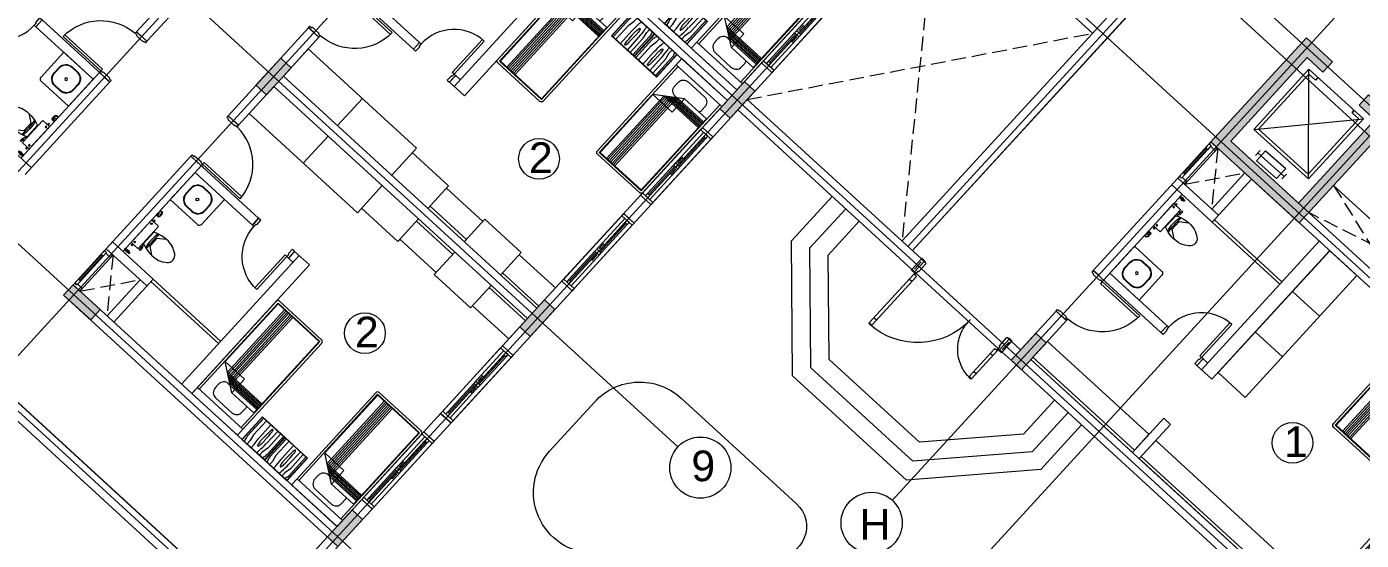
# Model space of a CAD drawing. Header units: metres. Extents: x 750 to 3116, y -341 to 1465.
# Drawn here: x 1586.25 to 1608.08, y 715.45 to 723.84 of the extents above; entities that cross this region are included whole.
import ezdxf
from ezdxf.enums import TextEntityAlignment as Align

# ---------------------------------------------------------------- set-up
doc = ezdxf.new("R2010")
doc.units = ezdxf.units.M
doc.linetypes.add('ACAD_ISO02W100', pattern=[15, 12, -3])
doc.linetypes.add('HIDDEN', pattern=[0.375, 0.25, -0.125])
for name, color, linetype, lineweight in [('A-Door', 254, 'Continuous', 5), ('Bathroom Door', 252, 'Continuous', 5), ('Bathroom fur', 252, 'Continuous', 5), ('Centre Line', 7, 'Continuous', 13), ('Column', 50, 'Continuous', 20), ('Cutout', 153, 'Continuous', 5), ('Door', 253, 'Continuous', 5), ('Furniture', 44, 'Continuous', 5), ('GUIDE LINE', 7, 'Continuous', 5), ('Hatch', 251, 'Continuous', 5), ('Hidden line', 251, 'Continuous', 5), ('Inverted beam', 252, 'Continuous', 5), ('Levels', 252, 'Continuous', 5), ('Railing', 190, 'Continuous', 5), ('Vehicular Road', 253, 'Continuous', 20), ('Wall ext', 20, 'Continuous', 18), ('WINDOW', 33, 'Continuous', 5)]:
    doc.layers.add(name, color=color, linetype=linetype, lineweight=lineweight)
doc.layers.add('Text', color=7, linetype='Continuous')
doc.styles.get("Standard").update_dxf_attribs({"font": 'arial.ttf'})
doc.styles.add('TEXT-DET', font='simplex.shx', dxfattribs={"width": 0.7})

# ---------------------------------------------------------------- blocks, each defined once
blk = doc.blocks.new('Water Closet')
at = {"layer": 'Bathroom fur', "linetype": 'Continuous', "lineweight": -3}
for p, q in [((1886.331, 447.871), (1886.35, 447.871)), ((1886.331, 447.851), (1886.35, 447.851)), ((1886.364, 447.861), (1886.346, 447.861)), ((1886.364, 447.861), (1886.349, 447.87)), ((1886.364, 447.861), (1886.349, 447.853)), ((1886.364, 447.861), (1886.355, 447.877)), ((1886.364, 447.861), (1886.355, 447.846)), ((1886.364, 447.861), (1886.364, 447.879)), ((1886.364, 447.861), (1886.364, 447.879)), ((1886.364, 447.861), (1886.364, 447.879)), ((1886.364, 447.861), (1886.364, 447.879)), ((1886.364, 447.861), (1886.364, 447.879)), ((1886.364, 447.861), (1886.364, 447.879)), ((1886.364, 447.861), (1886.364, 447.879)), ((1886.364, 447.861), (1886.364, 447.879)), ((1886.364, 447.861), (1886.364, 447.879)), ((1886.364, 447.861), (1886.364, 447.879)), ((1886.364, 447.861), (1886.364, 447.879)), ((1886.364, 447.861), (1886.364, 447.879)), ((1886.364, 447.861), (1886.373, 447.877)), ((1886.364, 447.861), (1886.379, 447.87)), ((1886.364, 447.861), (1886.381, 447.861)), ((1886.364, 447.861), (1886.379, 447.853)), ((1886.364, 447.861), (1886.373, 447.846)), ((1886.364, 447.861), (1886.364, 447.844)), ((1886.378, 447.871), (1886.416, 447.871)), ((1886.378, 447.851), (1886.416, 447.851)), ((1886.416, 447.851), (1886.416, 447.871))]:
    blk.add_line(p, q, dxfattribs=at)
at = {"layer": 'Bathroom fur', "linetype": 'ByBlock'}
for p, q in [((1886.152, 447.554), (1886.027, 447.644)), ((1886.217, 447.662), (1886.217, 447.713)), ((1886.239, 447.713), (1886.217, 447.713)), ((1886.217, 447.662), (1886.232, 447.625)), ((1886.232, 447.625), (1886.239, 447.625)), ((1886.239, 447.608), (1886.239, 447.713)), ((1886.239, 447.666), (1886.264, 447.666)), ((1886.239, 447.608), (1886.264, 447.608)), ((1886.256, 447.343), (1886.256, 447.59)), ((1886.264, 447.23), (1886.264, 447.703)), ((1886.407, 447.713), (1886.274, 447.713)), ((1886.39, 447.724), (1886.365, 447.724)), ((1886.365, 447.724), (1886.365, 447.715)), ((1886.39, 447.715), (1886.365, 447.715)), ((1886.387, 447.744), (1886.368, 447.744)), ((1886.368, 447.744), (1886.368, 447.724)), ((1886.387, 447.744), (1886.387, 447.724)), ((1886.39, 447.724), (1886.39, 447.715)), ((1886.416, 447.23), (1886.416, 447.703)), ((1886.152, 447.379), (1886.027, 447.288)), ((1886.152, 447.379), (1886.152, 447.554)), ((1886.407, 447.22), (1886.274, 447.22)), ((1886.365, 447.208), (1886.365, 447.218)), ((1886.39, 447.218), (1886.365, 447.218)), ((1886.39, 447.208), (1886.365, 447.208)), ((1886.368, 447.189), (1886.368, 447.208)), ((1886.387, 447.189), (1886.368, 447.189)), ((1886.387, 447.189), (1886.387, 447.208)), ((1886.39, 447.208), (1886.39, 447.218))]:
    blk.add_line(p, q, dxfattribs=at)
at = {"layer": 'Bathroom fur'}
for p, q in [((1886.356, 447.031), (1886.356, 447.081)), ((1886.366, 447.031), (1886.366, 447.081)), ((1886.416, 447.106), (1886.381, 447.106)), ((1886.416, 447.096), (1886.381, 447.096)), ((1886.416, 447.016), (1886.381, 447.016)), ((1886.416, 447.006), (1886.381, 447.006))]:
    blk.add_line(p, q, dxfattribs=at)
at = {"layer": 'Bathroom fur', "linetype": 'Continuous', "lineweight": -3}
blk.add_circle((1886.364, 447.861), 0.0175, dxfattribs=at)
at = {"layer": 'Bathroom fur', "linetype": 'ByBlock'}
for centre in [(1886.378, 447.669), (1886.378, 447.264)]:
    blk.add_circle(centre, 0.0123, dxfattribs=at)
at = {"layer": 'Bathroom fur', "linetype": 'Continuous', "lineweight": -3}
blk.add_arc((1886.331, 447.861), 0.01, 90.002, 270, dxfattribs=at)
at = {"layer": 'Bathroom fur', "linetype": 'ByBlock'}
for centre, radius, start, end in [((1886.035, 447.208), 0.446, 109.2942, 127.2549), ((1886.017, 447.095), 0.55, 64.2321, 103.6755), ((1884.672, 447.479), 1.501, 353.4552, 5.5271), ((1885.552, 447.472), 0.65, 345.9276, 13.0204), ((1886.274, 447.703), 0.00987, 90, 180), ((1886.407, 447.703), 0.00987, 0, 90), ((1885.835, 447.467), 0.119, 126.3794, 233.6206), ((1886.041, 447.728), 0.451, 232.2382, 250.1051), ((1886.017, 447.838), 0.55, 256.3245, 295.7679), ((1886.274, 447.23), 0.00987, 180, 270), ((1886.407, 447.23), 0.00987, 270, 0)]:
    blk.add_arc(centre, radius, start, end, dxfattribs=at)
at = {"layer": 'Bathroom fur'}
for centre, radius, start, end in [((1886.381, 447.081), 0.025, 90, 180), ((1886.381, 447.031), 0.025, 180, 270), ((1886.381, 447.081), 0.015, 90, 180), ((1886.381, 447.031), 0.015, 180, 270)]:
    blk.add_arc(centre, radius, start, end, dxfattribs=at)
at = {"layer": 'Bathroom fur', "style": 'TEXT-DET', "width": 0.6}
blk.add_text('1', height=0.06, dxfattribs=at).set_placement((1886.394, 447.07), align=Align.MIDDLE)
blk = doc.blocks.new('Bed')
at = {"layer": 'Furniture', "linetype": 'Continuous'}
for p, q in [((1878.327, 465.952), (1879.337, 465.952)), ((1878.327, 465.817), (1878.327, 465.952)), ((1879.337, 465.952), (1879.337, 465.817)), ((1879.337, 465.817), (1878.327, 465.817)), ((1878.327, 463.909), (1878.327, 465.817)), ((1878.367, 463.909), (1878.367, 465.817)), ((1878.642, 465.742), (1879.002, 465.742)), ((1879.297, 465.817), (1879.297, 463.909)), ((1879.337, 465.817), (1879.337, 463.909)), ((1878.377, 465.499), (1878.862, 465.499)), ((1878.377, 463.919), (1878.377, 465.499)), ((1878.525, 465.544), (1878.525, 465.624)), ((1878.862, 465.499), (1879.287, 465.199)), ((1878.862, 465.199), (1878.862, 465.499)), ((1879.12, 465.624), (1879.12, 465.544)), ((1878.962, 465.429), (1878.377, 465.429)), ((1878.992, 465.407), (1878.377, 465.407)), ((1879.022, 465.386), (1878.377, 465.386)), ((1879.052, 465.365), (1878.377, 465.365)), ((1879.082, 465.344), (1878.377, 465.344)), ((1879.112, 465.323), (1878.377, 465.323)), ((1879.142, 465.302), (1878.377, 465.302)), ((1878.962, 463.919), (1878.962, 465.429)), ((1879.002, 465.427), (1878.965, 465.427)), ((1878.992, 463.919), (1878.992, 465.407)), ((1879.022, 463.919), (1879.022, 465.386)), ((1879.052, 463.919), (1879.052, 465.365)), ((1879.082, 463.919), (1879.082, 465.344)), ((1879.112, 463.919), (1879.112, 465.323)), ((1879.142, 463.919), (1879.142, 465.302)), ((1879.287, 465.199), (1878.862, 465.199)), ((1879.287, 465.199), (1879.287, 463.919)), ((1879.297, 463.909), (1878.367, 463.909)), ((1879.297, 463.869), (1878.367, 463.869)), ((1879.287, 463.919), (1878.377, 463.919))]:
    blk.add_line(p, q, dxfattribs=at)
for centre, radius, start, end in [((1878.642, 465.624), 0.117, 90, 180), ((1879.002, 465.624), 0.117, 360, 90), ((1878.642, 465.544), 0.117, 180.0006, 202.5189), ((1879.002, 465.544), 0.117, 270, 0), ((1878.367, 463.909), 0.04, 180, 270), ((1879.297, 463.909), 0.04, 270, 0)]:
    blk.add_arc(centre, radius, start, end, dxfattribs=at)
blk = doc.blocks.new('Nightstand')
at = {"layer": 'Furniture'}
for p, q in [((1879.838, 464.54), (1879.838, 464.04)), ((1880.338, 464.54), (1879.838, 464.54)), ((1879.843, 464.535), (1879.843, 464.045)), ((1880.333, 464.535), (1879.843, 464.535)), ((1879.869, 464.442), (1879.871, 464.467)), ((1879.869, 464.045), (1879.869, 464.442)), ((1879.929, 464.358), (1879.951, 464.469)), ((1879.951, 464.469), (1879.951, 464.535)), ((1880.074, 464.444), (1880.068, 464.44)), ((1880.08, 464.44), (1880.074, 464.444)), ((1880.226, 464.469), (1880.226, 464.535)), ((1880.248, 464.358), (1880.226, 464.469)), ((1880.308, 464.442), (1880.305, 464.467)), ((1880.308, 464.045), (1880.308, 464.442)), ((1880.333, 464.045), (1880.333, 464.535)), ((1880.338, 464.04), (1880.338, 464.54)), ((1879.929, 464.045), (1879.929, 464.358)), ((1879.997, 464.32), (1879.991, 464.045)), ((1880.147, 464.32), (1880.147, 464.045)), ((1880.248, 464.045), (1880.248, 464.358)), ((1879.838, 464.04), (1880.338, 464.04)), ((1879.843, 464.045), (1880.333, 464.045)), ((1880.068, 464.081), (1880.074, 464.077)), ((1880.074, 464.077), (1880.08, 464.081))]:
    blk.add_line(p, q, dxfattribs=at)
for centre, radius, start, end in [((1880.021, 464.452), 0.15, 146.5657, 174.2856), ((1881.576, 464.32), 1.578, 174.0179, 180), ((1880.825, 464.399), 0.823, 170.5074, 174.0179), ((1880.395, 464.345), 0.343, 169.4757, 175.5997), ((1880.197, 464.382), 0.142, 155.8434, 169.4757), ((1879.951, 464.382), 0.142, 10.5243, 24.1566), ((1879.753, 464.345), 0.343, 4.4003, 10.5243), ((1879.315, 464.399), 0.828, 5.9821, 9.4446), ((1878.564, 464.32), 1.583, 0, 5.9821), ((1880.156, 464.452), 0.15, 5.7144, 33.4343), ((1880.715, 464.32), 0.664, 175.5997, 180), ((1880.715, 464.32), 0.664, 180, 184.4003), ((1886.298, 464.381), 6.246, 181.0259, 182.4606), ((1873.85, 464.381), 6.246, 357.5394, 358.9741), ((1879.433, 464.32), 0.664, 0, 4.4003), ((1879.433, 464.32), 0.664, 355.5997, 0), ((1880.197, 464.139), 0.142, 190.5243, 204.1566), ((1879.951, 464.139), 0.142, 335.8434, 349.4757)]:
    blk.add_arc(centre, radius, start, end, dxfattribs=at)
blk = doc.blocks.new('Door1')
at = {"layer": 'Bathroom Door'}
for p, q in [((1900.586, 444.886), (1899.856, 444.886)), ((1900.586, 444.846), (1899.857, 444.846))]:
    blk.add_line(p, q, dxfattribs=at)
for points in [[(1900.736, 444.921), (1900.586, 444.921), (1900.586, 444.886), (1900.636, 444.886), (1900.636, 444.871), (1900.736, 444.871), (1900.736, 444.921)], [(1900.586, 444.886), (1900.586, 444.846)], [(1900.736, 444.121), (1900.586, 444.121), (1900.586, 444.156), (1900.636, 444.156), (1900.636, 444.171), (1900.736, 444.171), (1900.736, 444.121)]]:
    blk.add_lwpolyline(points, dxfattribs=at)
blk.add_arc((1900.586, 444.886), 0.73, 180, 270, dxfattribs=at)
blk = doc.blocks.new('Wash bashin')
at = {"layer": 'Bathroom fur', "ltscale": 0.35}
for p, q in [((1884.067, 437.333), (1884.067, 437.883)), ((1884.117, 437.933), (1884.717, 437.933)), ((1884.717, 437.333), (1884.717, 437.933)), ((1884.067, 437.333), (1884.717, 437.333))]:
    blk.add_line(p, q, dxfattribs=at)
at = {"layer": 'Bathroom fur'}
for p, q in [((1884.327, 437.838), (1884.447, 437.838)), ((1884.327, 437.83), (1884.447, 437.83)), ((1884.177, 437.568), (1884.177, 437.688)), ((1884.185, 437.568), (1884.185, 437.688)), ((1884.589, 437.688), (1884.589, 437.568)), ((1884.597, 437.688), (1884.597, 437.568)), ((1884.447, 437.426), (1884.327, 437.426)), ((1884.447, 437.418), (1884.327, 437.418))]:
    blk.add_line(p, q, dxfattribs=at)
blk.add_circle((1884.392, 437.633), 0.0225, dxfattribs=at)
at = {"layer": 'Bathroom fur', "ltscale": 0.35}
blk.add_arc((1884.117, 437.883), 0.05, 90, 180, dxfattribs=at)
at = {"layer": 'Bathroom fur'}
for centre, radius, start, end in [((1884.327, 437.688), 0.15, 90, 180), ((1884.327, 437.688), 0.142, 90, 180), ((1884.447, 437.688), 0.15, 0, 90), ((1884.447, 437.688), 0.142, 0, 90), ((1884.327, 437.568), 0.15, 180, 270), ((1884.327, 437.568), 0.142, 180, 270), ((1884.447, 437.568), 0.15, 270, 0), ((1884.447, 437.568), 0.142, 270, 0)]:
    blk.add_arc(centre, radius, start, end, dxfattribs=at)
blk = doc.blocks.new('WINODO1')
at = {"layer": 'WINDOW', "linetype": 'Continuous'}
for p, q in [((2471212540, 936769700), (2471212491, 936769700)), ((2471212491, 936769700), (2471212491, 936769470)), ((2471212540, 936769700), (2471212540, 936769470)), ((2471213991, 936769700), (2471213943, 936769700)), ((2471213943, 936769700), (2471213943, 936769470)), ((2471213991, 936769700), (2471213991, 936769470)), ((2471212540, 936769470), (2471212491, 936769470)), ((2471213991, 936769470), (2471213943, 936769470))]:
    blk.add_line(p, q, dxfattribs=at)
at = {"layer": 'WINDOW'}
for p, q in [((2471212540, 936769700), (2471213943, 936769700)), ((2471212588, 936769633), (2471213217, 936769633)), ((2471213241, 936769633), (2471213943, 936769633)), ((2471213290, 936769609), (2471213394, 936769609)), ((2471213241, 936769537), (2471212540, 936769537)), ((2471212540, 936769470), (2471213943, 936769470)), ((2471212588, 936769585), (2471213217, 936769585)), ((2471213193, 936769561), (2471213089, 936769561)), ((2471213266, 936769585), (2471213895, 936769585)), ((2471213266, 936769537), (2471213895, 936769537))]:
    blk.add_line(p, q, dxfattribs=at)
at = {"layer": 'WINDOW', "color": 4}
blk.add_line((2471212588, 936769609), (2471213217, 936769609), dxfattribs=at)
at = {"layer": 'WINDOW', "color": 4, "true_color": 0x1fffff}
blk.add_line((2471213266, 936769561), (2471213895, 936769561), dxfattribs=at)
at = {"layer": 'WINDOW'}
for points in [[(2471212540, 936769585), (2471212588, 936769585), (2471212588, 936769633), (2471212540, 936769633)], [(2471213217, 936769585), (2471213266, 936769585), (2471213266, 936769633), (2471213217, 936769633)], [(2471213406, 936769609), (2471213394, 936769616), (2471213394, 936769602)], [(2471213076, 936769561), (2471213089, 936769568), (2471213089, 936769554)], [(2471213217, 936769537), (2471213266, 936769537), (2471213266, 936769585), (2471213217, 936769585)], [(2471213895, 936769537), (2471213943, 936769537), (2471213943, 936769585), (2471213895, 936769585)]]:
    blk.add_lwpolyline(points, close=True, dxfattribs=at)
blk = doc.blocks.new('Door 900')
at = {"layer": 'A-Door'}
for points in [[(29934124, 12198491), (29934164, 12198491), (29934164, 12198476), (29934239, 12198476), (29934314, 12198476), (29934314, 12198491), (29934354, 12198491), (29934354, 12198524), (29934239, 12198524), (29934124, 12198524)], [(29934164, 12197672), (29934314, 12197672), (29934314, 12197658), (29934354, 12197658), (29934354, 12197624), (29934239, 12197624), (29934124, 12197624), (29934124, 12197658), (29934164, 12197658)]]:
    blk.add_lwpolyline(points, close=True, dxfattribs=at)
blk.add_lwpolyline([(29935187, 12197658), (29934354, 12197658), (29934354, 12197698), (29935185, 12197698)], dxfattribs=at)
blk.add_arc((29934327, 12197631), 860, 1.7769, 88.2024, dxfattribs=at)
blk = doc.blocks.new('700mm Door')
at = {"layer": 'Door'}
for points in [[(11493508.327, 4446107.926), (11493508.287, 4446107.926), (11493508.287, 4446107.776), (11493508.344, 4446107.776), (11493508.344, 4446107.868), (11493508.344, 4446107.88), (11493508.327, 4446107.88)], [(11493508.327, 4446107.88), (11493508.413, 4446107.88), (11493508.413, 4446107.926), (11493508.327, 4446107.926)], [(11493508.413, 4446107.891), (11493508.961, 4446107.891), (11493508.961, 4446107.914), (11493508.413, 4446107.914)], [(11493509.047, 4446107.88), (11493508.961, 4446107.88), (11493508.961, 4446107.926), (11493509.047, 4446107.926)], [(11493509.047, 4446107.926), (11493509.047, 4446107.88), (11493509.03, 4446107.88), (11493509.03, 4446107.868), (11493509.03, 4446107.776), (11493509.087, 4446107.776), (11493509.087, 4446107.926)]]:
    blk.add_lwpolyline(points, close=True, dxfattribs=at)
at = {"layer": 'Door', "color": 1}
blk.add_lwpolyline([(11493508.413, 4446107.88), (11493508.961, 4446107.88), (11493508.961, 4446107.926), (11493508.413, 4446107.926)], close=True, dxfattribs=at)
blk = doc.blocks.new('main door 2000')
at = {"layer": 'Door'}
for p, q in [((11493530.698, 4446004.326), (11493530.694, 4446004.307)), ((11493530.694, 4446004.307), (11493530.707, 4446004.307)), ((11493531.337, 4446004.326), (11493530.698, 4446004.326)), ((11493530.707, 4446004.307), (11493530.707, 4446004.271)), ((11493530.707, 4446004.271), (11493531.328, 4446004.271)), ((11493530.818, 4446004.271), (11493530.818, 4446004.326)), ((11493531.218, 4446004.271), (11493531.218, 4446004.326)), ((11493531.328, 4446004.271), (11493531.328, 4446004.307)), ((11493531.328, 4446004.307), (11493531.341, 4446004.307)), ((11493531.341, 4446004.307), (11493531.337, 4446004.326)), ((11493531.363, 4446004.317), (11493531.342, 4446004.317)), ((11493531.352, 4446004.307), (11493531.352, 4446004.328)), ((11493531.593, 4446004.342), (11493531.363, 4446004.342)), ((11493531.363, 4446004.342), (11493531.363, 4446004.31)), ((11493531.408, 4446004.31), (11493531.363, 4446004.31)), ((11493531.395, 4446004.375), (11493531.56, 4446004.375)), ((11493531.408, 4446004.31), (11493531.408, 4446004.297)), ((11493531.408, 4446004.297), (11493531.593, 4446004.297)), ((11493531.593, 4446004.342), (11493531.593, 4446004.297)), ((11493530.239, 4446002.475), (11493530.236, 4446002.494)), ((11493530.236, 4446002.494), (11493530.249, 4446002.494)), ((11493531.337, 4446002.475), (11493530.239, 4446002.475)), ((11493530.249, 4446002.494), (11493530.249, 4446002.531)), ((11493530.249, 4446002.531), (11493531.328, 4446002.531)), ((11493530.359, 4446002.531), (11493530.359, 4446002.475)), ((11493531.218, 4446002.531), (11493531.218, 4446002.475)), ((11493531.328, 4446002.531), (11493531.328, 4446002.494)), ((11493531.328, 4446002.494), (11493531.341, 4446002.494)), ((11493531.341, 4446002.494), (11493531.337, 4446002.475)), ((11493531.363, 4446002.484), (11493531.342, 4446002.484)), ((11493531.352, 4446002.494), (11493531.352, 4446002.473)), ((11493531.408, 4446002.491), (11493531.363, 4446002.491)), ((11493531.363, 4446002.459), (11493531.363, 4446002.491)), ((11493531.408, 4446002.491), (11493531.408, 4446002.504)), ((11493531.408, 4446002.504), (11493531.593, 4446002.504)), ((11493531.593, 4446002.459), (11493531.593, 4446002.504)), ((11493531.593, 4446002.459), (11493531.363, 4446002.459)), ((11493531.395, 4446002.427), (11493531.56, 4446002.427))]:
    blk.add_line(p, q, dxfattribs=at)
for points in [[(11493531.356, 4446004.397), (11493531.363, 4446004.397), (11493531.363, 4446004.326), (11493531.356, 4446004.326, -0.414214), (11493531.35, 4446004.332), (11493531.35, 4446004.391, -0.414214)], [(11493531.599, 4446004.397), (11493531.593, 4446004.397), (11493531.593, 4446004.326), (11493531.599, 4446004.326, 0.414214), (11493531.606, 4446004.332), (11493531.606, 4446004.391, 0.414214)], [(11493531.356, 4446002.397), (11493531.363, 4446002.397), (11493531.363, 4446002.475), (11493531.356, 4446002.475, 0.414214), (11493531.35, 4446002.469), (11493531.35, 4446002.404, 0.414214)], [(11493531.599, 4446002.397), (11493531.593, 4446002.397), (11493531.593, 4446002.475), (11493531.599, 4446002.475, -0.414214), (11493531.606, 4446002.469), (11493531.606, 4446002.404, -0.414214)]]:
    blk.add_lwpolyline(points, format="xyb", close=True, dxfattribs=at)
for centre, radius in [((11493531.352, 4446004.317), 0.00779), ((11493531.352, 4446004.317), 0.00519), ((11493531.352, 4446002.484), 0.00779), ((11493531.352, 4446002.484), 0.00519)]:
    blk.add_circle(centre, radius, dxfattribs=at)
at = {"layer": 'Door', "linetype": 'HIDDEN', "ltscale": 10}
for centre, radius, start, end in [((11493531.352, 4446004.317), 0.658, 180.9048, 271.8297), ((11493531.411, 4446002.485), 1.175, 90.1312, 179.5493)]:
    blk.add_arc(centre, radius, start, end, dxfattribs=at)
blk = doc.blocks.new('lift1')
at = {"layer": 'Hatch', "transparency": 33554687}
h = blk.add_hatch(color=256, dxfattribs=at)
h.dxf.hatch_style = 1
h.paths.add_polyline_path([(29921053, 12204431), (29920354, 12203626), (29920180, 12203777), (29920729, 12204408), (29919333, 12205622), (29919104, 12205358), (29918930, 12205509), (29919310, 12205946)])
h.paths.add_polyline_path([(29920180, 12203777), (29920354, 12203626), (29919768, 12202951), (29918024, 12204467), (29918405, 12204905), (29918579, 12204754), (29918349, 12204489), (29919745, 12203276)])
for p, q in [((29919194, 12205280), (29919238, 12205241)), ((29918669, 12204676), (29918707, 12204643))]:
    blk.add_line(p, q)
at = {"lineweight": 5}
for p, q in [((29919536, 12203651), (29919330, 12205430)), ((29920333, 12204556), (29918533, 12204526)), ((29920311, 12204167), (29919926, 12203735)), ((29920353, 12204131), (29920272, 12204201)), ((29919968, 12203699), (29919886, 12203770))]:
    blk.add_line(p, q, dxfattribs=at)
for points in [[(29920333, 12204556), (29919330, 12205430), (29918533, 12204526), (29919536, 12203651)], [(29920182, 12204188), (29919887, 12203861), (29920056, 12203714), (29920350, 12204041)]]:
    blk.add_lwpolyline(points, close=True, dxfattribs=at)
blk.add_lwpolyline([(29918707, 12204643), (29918610, 12204531), (29919531, 12203728), (29920256, 12204550), (29919335, 12205353), (29919238, 12205241)], dxfattribs=at)
at = {"layer": 'Column'}
blk.add_lwpolyline([(29918930, 12205509), (29919310, 12205946), (29921053, 12204431), (29919768, 12202951), (29918024, 12204467), (29918405, 12204905), (29918579, 12204754), (29918349, 12204489), (29919745, 12203276), (29920729, 12204408), (29919333, 12205622), (29919104, 12205358), (29918930, 12205509)], dxfattribs=at)

msp = doc.modelspace()

# ---------------------------------------------------------------- hatches: boundary and pattern name
at = {"layer": 'Hatch', "transparency": 33554687}
h = msp.add_hatch(color=256, dxfattribs=at)
h.dxf.hatch_style = 1
h.paths.add_polyline_path([(1646.175, 711.875), (1646.005, 712.031), (1645.846, 711.857), (1645.755, 711.758), (1645.6, 711.588), (1645.769, 711.433)])
h.paths.add_polyline_path([(1649.318, 715.307), (1649.149, 715.463), (1648.743, 715.02), (1648.913, 714.865)])
h.paths.add_polyline_path([(1652.587, 718.876), (1652.417, 719.031), (1652.384, 718.994), (1652.292, 718.895), (1652.012, 718.589), (1652.182, 718.433)])
h.paths.add_polyline_path([(1655.856, 722.444), (1655.686, 722.6), (1655.281, 722.157), (1655.45, 722.002)])
h.paths.add_polyline_path([(1659.124, 726.013), (1658.955, 726.168), (1658.549, 725.726), (1658.719, 725.571)])
h.paths.add_polyline_path([(1661.826, 729.85), (1661.67, 729.681), (1662.113, 729.275), (1662.268, 729.445)])
h.paths.add_polyline_path([(1657.785, 733.552), (1657.629, 733.382), (1658.072, 732.977), (1658.227, 733.147)])
h.paths.add_polyline_path([(1654.516, 729.983), (1654.361, 729.814), (1654.471, 729.712), (1654.803, 729.408), (1654.958, 729.578)])
h.paths.add_polyline_path([(1652.746, 731.604), (1652.591, 731.435), (1653.033, 731.029), (1653.189, 731.199)])
h.paths.add_polyline_path([(1651.542, 726.396), (1651.372, 726.551), (1650.967, 726.109), (1651.137, 725.953)])
h.paths.add_polyline_path([(1650.045, 727.767), (1649.875, 727.922), (1649.47, 727.48), (1649.64, 727.325)])
h.paths.add_polyline_path([(1647.979, 722.846), (1647.823, 722.677), (1647.934, 722.575), (1648.266, 722.271), (1648.421, 722.441)])
h.paths.add_polyline_path([(1646.541, 724.163), (1646.209, 724.467), (1646.053, 724.298), (1646.496, 723.892), (1646.651, 724.062)])
h.paths.add_polyline_path([(1645.004, 719.259), (1644.835, 719.414), (1644.43, 718.972), (1644.599, 718.816)])
h.paths.add_polyline_path([(1643.632, 720.766), (1643.463, 720.922), (1643.058, 720.479), (1643.227, 720.324)])
h.paths.add_polyline_path([(1641.441, 715.709), (1641.286, 715.54), (1641.728, 715.134), (1641.884, 715.304)])
h.paths.add_polyline_path([(1640.114, 716.925), (1639.944, 717.08), (1639.539, 716.638), (1639.709, 716.482)])
h.paths.add_polyline_path([(1636.735, 713.458), (1636.403, 713.762), (1636.247, 713.592), (1636.69, 713.187), (1636.845, 713.356)])
h.paths.add_polyline_path([(1631.152, 719.073), (1630.982, 719.229), (1630.577, 718.786), (1630.746, 718.631)])
h.paths.add_polyline_path([(1634.17, 722.369), (1634.001, 722.524), (1633.595, 722.082), (1633.765, 721.927)])
h.paths.add_polyline_path([(1637.689, 726.21), (1637.519, 726.366), (1637.114, 725.923), (1637.284, 725.768)])
h.paths.add_polyline_path([(1640.833, 729.643), (1640.663, 729.798), (1640.258, 729.355), (1640.427, 729.2), (1640.461, 729.237), (1640.552, 729.337)])
h.paths.add_polyline_path([(1644.101, 733.211), (1643.932, 733.366), (1643.527, 732.924), (1643.696, 732.769)])
h.paths.add_polyline_path([(1646.999, 736.374), (1647.09, 736.474), (1647.245, 736.643), (1647.076, 736.799), (1646.67, 736.356), (1646.84, 736.201)])
h.paths.add_polyline_path([(1636.008, 733.811), (1635.839, 733.966), (1635.433, 733.524), (1635.603, 733.368)])
h.paths.add_polyline_path([(1631.525, 737.918), (1631.369, 737.748), (1631.48, 737.647), (1631.812, 737.343), (1631.967, 737.512)])
h.paths.add_polyline_path([(1628.676, 734.467), (1628.506, 734.622), (1628.101, 734.179), (1628.27, 734.024)])
h.paths.add_polyline_path([(1632.989, 730.515), (1632.82, 730.67), (1632.415, 730.228), (1632.584, 730.073)])
h.paths.add_polyline_path([(1629.471, 726.674), (1629.301, 726.829), (1628.896, 726.387), (1629.066, 726.231)])
h.paths.add_polyline_path([(1624.987, 730.78), (1624.832, 730.611), (1625.274, 730.206), (1625.43, 730.375)])
h.paths.add_polyline_path([(1626.327, 723.242), (1626.157, 723.397), (1626.124, 723.36), (1626.032, 723.261), (1625.752, 722.955), (1625.922, 722.799)])
h.paths.add_polyline_path([(1621.719, 727.212), (1621.563, 727.042), (1621.674, 726.941), (1622.006, 726.637), (1622.161, 726.807)])
h.paths.add_polyline_path([(1619.949, 728.833), (1619.794, 728.663), (1620.236, 728.258), (1620.391, 728.428), (1620.281, 728.529)])
h.paths.add_polyline_path([(1623.218, 732.402), (1623.062, 732.232), (1623.505, 731.827), (1623.66, 731.996)])
h.paths.add_polyline_path([(1626.486, 735.97), (1626.331, 735.8), (1626.773, 735.395), (1626.929, 735.565)])
h.paths.add_polyline_path([(1622.117, 739.972), (1621.962, 739.803), (1622.404, 739.397), (1622.56, 739.567)])
h.paths.add_polyline_path([(1619.143, 736.385), (1618.973, 736.54), (1618.568, 736.098), (1618.738, 735.942)])
h.paths.add_polyline_path([(1615.874, 732.816), (1615.705, 732.971), (1615.299, 732.529), (1615.469, 732.374)])
h.paths.add_polyline_path([(1612.731, 729.384), (1612.561, 729.539), (1612.156, 729.097), (1612.325, 728.942)])
h.paths.add_polyline_path([(1617.373, 725.132), (1617.203, 725.287), (1616.798, 724.845), (1616.967, 724.69)])
h.paths.add_polyline_path([(1618.745, 723.624), (1618.575, 723.78), (1618.17, 723.337), (1618.339, 723.182)])
h.paths.add_polyline_path([(1623.058, 719.673), (1622.889, 719.828), (1622.483, 719.386), (1622.653, 719.231)])
h.paths.add_polyline_path([(1619.915, 716.241), (1619.745, 716.396), (1619.34, 715.954), (1619.509, 715.799)])
h.paths.add_polyline_path([(1615.181, 720.075), (1615.026, 719.905), (1615.468, 719.5), (1615.624, 719.67)])
h.paths.add_polyline_path([(1613.411, 721.696), (1613.256, 721.526), (1613.699, 721.121), (1613.854, 721.291)])
h.paths.add_polyline_path([(1609.042, 725.698), (1608.887, 725.528), (1609.329, 725.123), (1609.485, 725.293)])
h.paths.add_polyline_path([(1610.143, 718.127), (1609.987, 717.958), (1610.43, 717.553), (1610.585, 717.722)])
h.paths.add_polyline_path([(1607.566, 714.426), (1607.397, 714.582), (1606.992, 714.139), (1607.161, 713.984)])
h.paths.add_polyline_path([(1602.924, 718.678), (1602.755, 718.834), (1602.35, 718.391), (1602.519, 718.236)])
h.paths.add_polyline_path([(1604.823, 730.065), (1604.653, 730.22), (1604.495, 730.047), (1604.403, 729.947), (1604.248, 729.778), (1604.418, 729.622)])
h.paths.add_polyline_path([(1607.842, 733.36), (1607.672, 733.516), (1607.267, 733.073), (1607.436, 732.918)])
h.paths.add_polyline_path([(1603.528, 737.312), (1603.358, 737.467), (1602.953, 737.025), (1603.123, 736.869)])
h.paths.add_polyline_path([(1600.09, 733.899), (1599.934, 733.729), (1600.377, 733.324), (1600.532, 733.493)])
h.paths.add_polyline_path([(1602.031, 738.683), (1601.861, 738.838), (1601.456, 738.396), (1601.626, 738.24)])
h.paths.add_polyline_path([(1596.087, 744.127), (1595.918, 744.282), (1595.513, 743.84), (1595.682, 743.685)])
h.paths.add_polyline_path([(1592.944, 740.695), (1592.774, 740.85), (1592.369, 740.408), (1592.538, 740.252)])
h.paths.add_polyline_path([(1598.32, 735.52), (1598.164, 735.35), (1598.607, 734.945), (1598.762, 735.114)])
h.paths.add_polyline_path([(1595.619, 731.682), (1595.449, 731.838), (1595.044, 731.395), (1595.213, 731.24)])
h.paths.add_polyline_path([(1589.675, 737.126), (1589.505, 737.282), (1589.1, 736.839), (1589.27, 736.684)])
h.paths.add_polyline_path([(1586.406, 733.558), (1586.237, 733.713), (1585.831, 733.271), (1586.001, 733.115)])
h.paths.add_polyline_path([(1592.225, 727.977), (1591.782, 728.383), (1591.627, 728.213), (1592.07, 727.808)])
h.paths.add_polyline_path([(1593.995, 726.356), (1593.552, 726.761), (1593.397, 726.592), (1593.839, 726.187)])
h.paths.add_polyline_path([(1596.821, 730.33), (1596.666, 730.16), (1597.108, 729.755), (1597.263, 729.925)])
h.paths.add_polyline_path([(1601.304, 726.223), (1601.135, 726.379), (1600.729, 725.936), (1600.899, 725.781)])
h.paths.add_polyline_path([(1598.161, 722.791), (1597.991, 722.947), (1597.586, 722.504), (1597.755, 722.349)])
h.paths.add_polyline_path([(1594.892, 719.223), (1594.722, 719.378), (1594.317, 718.936), (1594.487, 718.78)])
h.paths.add_polyline_path([(1590.578, 723.174), (1590.408, 723.329), (1590.003, 722.887), (1590.173, 722.732)])
h.paths.add_polyline_path([(1589.081, 724.545), (1588.912, 724.701), (1588.506, 724.258), (1588.676, 724.103)])
h.paths.add_polyline_path([(1583.138, 729.989), (1582.968, 730.145), (1582.563, 729.702), (1582.732, 729.547)])
h.paths.add_polyline_path([(1579.869, 726.421), (1579.699, 726.576), (1579.294, 726.134), (1579.464, 725.978)])
h.paths.add_polyline_path([(1585.245, 721.245), (1585.09, 721.076), (1585.532, 720.671), (1585.687, 720.84)])
h.paths.add_polyline_path([(1587.015, 719.624), (1586.859, 719.455), (1587.302, 719.05), (1587.457, 719.219)])
h.paths.add_polyline_path([(1582.669, 717.545), (1582.499, 717.7), (1582.094, 717.257), (1582.263, 717.102)])
h.paths.add_polyline_path([(1576.725, 722.989), (1576.556, 723.144), (1576.15, 722.702), (1576.32, 722.546)])
h.paths.add_polyline_path([(1591.748, 715.791), (1591.579, 715.946), (1591.42, 715.773), (1591.329, 715.673), (1591.173, 715.503), (1591.343, 715.348)])
h.paths.add_polyline_path([(1561.743, 717.756), (1561.574, 717.911), (1561.169, 717.468), (1561.339, 717.313)])
h.paths.add_polyline_path([(1566.286, 722.728), (1566.116, 722.883), (1565.712, 722.44), (1565.882, 722.285)])
h.paths.add_polyline_path([(1570.833, 727.704), (1570.663, 727.859), (1570.258, 727.416), (1570.428, 727.261)])
h.paths.add_polyline_path([(1575.254, 732.543), (1574.811, 732.948), (1574.656, 732.778), (1575.099, 732.373)])
h.paths.add_polyline_path([(1579.283, 737.842), (1579.128, 737.673), (1579.571, 737.268), (1579.726, 737.438)])
h.paths.add_polyline_path([(1568.934, 738.568), (1568.764, 738.723), (1568.36, 738.281), (1568.529, 738.125)])
h.paths.add_polyline_path([(1564.388, 733.593), (1564.218, 733.748), (1563.813, 733.305), (1563.983, 733.15)])
h.paths.add_polyline_path([(1559.841, 728.617), (1559.672, 728.772), (1559.267, 728.329), (1559.437, 728.174)])
h.paths.add_polyline_path([(1557.524, 726.081), (1557.211, 726.368), (1557.211, 726.368), (1557.196, 726.381), (1557.081, 726.486), (1556.926, 726.316), (1557.369, 725.911)])
h.paths.add_polyline_path([(1555.295, 723.641), (1555.125, 723.796), (1554.721, 723.353), (1554.89, 723.198)])
h.paths.add_polyline_path([(1552.096, 731.041), (1551.941, 730.871), (1551.941, 730.871), (1552.384, 730.466), (1552.539, 730.636)])
h.paths.add_polyline_path([(1554.583, 733.422), (1554.413, 733.577), (1554.008, 733.134), (1554.178, 732.979)])
h.paths.add_polyline_path([(1559.129, 738.397), (1558.959, 738.553), (1558.555, 738.11), (1558.724, 737.954)])
h.paths.add_polyline_path([(1563.675, 743.373), (1563.506, 743.528), (1563.101, 743.085), (1563.271, 742.93)])
h.paths.add_polyline_path([(1567.853, 748.286), (1567.698, 748.116), (1568.141, 747.712), (1568.296, 747.882)])

# ---------------------------------------------------------------- linework, layer by layer
at = {"layer": 'Bathroom fur'}
for p, q in [((1605.64, 720.651), (1606.746, 719.638)), ((1605.674, 720.688), (1606.78, 719.675)), ((1588.32, 719.717), (1589.426, 718.704)), ((1588.286, 719.68), (1589.392, 718.667))]:
    msp.add_line(p, q, dxfattribs=at)
at = {"layer": 'Centre Line', "color": 30, "true_color": 0xf26722}
for p, q in [((1627.497, 745.675), (1600.408, 716.101)), ((1628.773, 744.507), (1601.684, 714.933)), ((1603.973, 740.973), (1580.152, 714.968)), ((1619.935, 711.822), (1589.233, 739.945)), ((1605.469, 739.602), (1581.649, 713.596)), ((1618.531, 710.288), (1587.828, 738.411)), ((1609.783, 735.65), (1585.963, 709.645)), ((1615.262, 706.72), (1584.559, 734.843)), ((1596.901, 716.975), (1581.291, 731.274)), ((1593.633, 713.407), (1578.022, 727.706))]:
    msp.add_line(p, q, dxfattribs=at)
at = {"layer": 'Centre Line', "color": 3, "true_color": 0x1fff1f}
msp.add_lwpolyline([(1560.568, 753.337), (1582.572, 733.182), (1588.732, 739.906), (1612.323, 718.297), (1624.767, 731.883), (1647.479, 711.079)], dxfattribs=at)
at = {"layer": 'Centre Line', "color": 30, "true_color": 0xf26722}
for centre in [(1597.27, 716.637), (1600.07, 715.733)]:
    msp.add_circle(centre, 0.5, dxfattribs=at)
at = {"layer": 'Column'}
for points in [[(1590.003, 722.887), (1590.408, 723.329), (1590.578, 723.174), (1590.173, 722.732), (1590.003, 722.887)], [(1597.586, 722.504), (1597.991, 722.947), (1598.161, 722.791), (1597.755, 722.349), (1597.586, 722.504)], [(1587.015, 719.624), (1587.457, 719.219), (1587.302, 719.05), (1586.859, 719.455), (1587.015, 719.624)], [(1594.317, 718.936), (1594.722, 719.378), (1594.892, 719.223), (1594.487, 718.78), (1594.317, 718.936)], [(1602.35, 718.391), (1602.755, 718.834), (1602.924, 718.678), (1602.519, 718.236), (1602.35, 718.391)], [(1591.173, 715.503), (1591.579, 715.946), (1591.748, 715.791), (1591.343, 715.348), (1591.173, 715.503)]]:
    msp.add_lwpolyline(points, dxfattribs=at)
at = {"layer": 'Cutout', "linetype": 'ACAD_ISO02W100', "ltscale": 0.02}
for p, q in [((1601.149, 726.054), (1600.566, 720.337)), ((1598.036, 722.655), (1603.679, 723.736)), ((1605.729, 721.859), (1605.631, 720.863)), ((1605.189, 721.269), (1606.171, 721.453)), ((1607.624, 721.248), (1608.799, 719.358)), ((1609.204, 719.801), (1607.219, 720.806)), ((1587.666, 720.113), (1587.568, 719.118)), ((1587.125, 719.523), (1588.108, 719.708))]:
    msp.add_line(p, q, dxfattribs=at)
at = {"layer": 'Furniture'}
for p, q in [((1590.858, 723.48), (1592.628, 721.859)), ((1589.892, 722.426), (1591.662, 720.804)), ((1606.18, 717.784), (1608.004, 719.775))]:
    msp.add_line(p, q, dxfattribs=at)
for points in [[(1594.597, 719.242), (1590.453, 723.038), (1590.858, 723.48)], [(1594.442, 719.072), (1590.298, 722.868), (1589.892, 722.426)], [(1591.743, 722.669), (1591.338, 722.227)], [(1590.777, 721.615), (1591.183, 722.057)], [(1592.628, 721.859), (1592.223, 721.416)], [(1592.561, 721.785), (1593.154, 721.241), (1592.816, 720.873)], [(1591.662, 720.804), (1592.068, 721.247)], [(1593.12, 721.205), (1593.714, 720.661)], [(1591.73, 720.878), (1592.323, 720.334), (1592.661, 720.703)], [(1592.85, 720.91), (1593.444, 720.366), (1593.41, 720.329)], [(1592.627, 720.666), (1593.221, 720.123)], [(1593.41, 720.329), (1593.748, 720.698), (1594.341, 720.154), (1594.004, 719.785)], [(1592.357, 720.371), (1592.951, 719.828)], [(1593.255, 720.159), (1592.917, 719.791), (1593.511, 719.247), (1593.848, 719.616)], [(1607.561, 720.18), (1605.738, 718.189), (1606.18, 717.784)], [(1608.004, 719.775), (1607.561, 720.18)], [(1594.308, 720.117), (1594.901, 719.573), (1594.597, 719.242)], [(1594.037, 719.822), (1594.631, 719.278)], [(1593.848, 719.616), (1593.815, 719.579), (1594.408, 719.035)], [(1607.396, 719.111), (1606.953, 719.516)], [(1593.544, 719.284), (1594.138, 718.74), (1594.442, 719.072)], [(1606.788, 718.447), (1606.346, 718.853)], [(1602.675, 718.406), (1602.945, 718.701), (1604.604, 717.181), (1604.334, 716.886)], [(1604.334, 716.886), (1602.675, 718.406)], [(1602.708, 718.442), (1604.367, 716.923)], [(1604.445, 716.784), (1604.715, 717.079), (1606.68, 715.279)], [(1607.147, 714.309), (1604.445, 716.784), (1604.478, 716.821), (1606.443, 715.021)]]:
    msp.add_lwpolyline(points, dxfattribs=at)
at = {"layer": 'GUIDE LINE'}
for centre in [(1594.631, 721.684), (1591.785, 718.834), (1606.951, 717.042)]:
    msp.add_circle(centre, 0.333, dxfattribs=at)
at = {"layer": 'Hatch'}
for points in [[(1603.504, 717.334), (1602.838, 716.606), (1600.638, 716.433), (1598.779, 718.136), (1598.759, 720.343), (1599.425, 721.07)], [(1603.283, 717.536), (1602.697, 716.896), (1600.745, 716.742), (1599.078, 718.269), (1599.06, 720.227), (1599.646, 720.867)], [(1603.062, 717.739), (1602.555, 717.186), (1600.851, 717.052), (1599.376, 718.403), (1599.361, 720.112), (1599.868, 720.665)]]:
    msp.add_lwpolyline(points, dxfattribs=at)
at = {"layer": 'Hidden line'}
for p, q in [((1603.679, 723.736), (1601.149, 726.054)), ((1605.618, 721.96), (1605.078, 721.37)), ((1605.729, 721.859), (1605.189, 721.269)), ((1607.624, 721.248), (1609.204, 719.801)), ((1587.555, 720.214), (1587.015, 719.624)), ((1587.666, 720.113), (1587.125, 719.523))]:
    msp.add_line(p, q, dxfattribs=at)
at = {"layer": 'Inverted beam'}
for p, q in [((1598.036, 722.655), (1600.883, 720.047)), ((1597.88, 722.485), (1600.727, 719.877)), ((1600.727, 719.877), (1600.883, 720.047)), ((1602.202, 718.526), (1602.357, 718.696)), ((1602.357, 718.696), (1602.505, 718.561)), ((1602.202, 718.526), (1602.35, 718.391))]:
    msp.add_line(p, q, dxfattribs=at)
for points in [[(1600.735, 720.182), (1604.851, 724.676), (1602.152, 727.148)], [(1601.996, 726.979), (1604.526, 724.661), (1600.566, 720.337)], [(1582.419, 717.272), (1583.746, 716.056), (1585.644, 718.127), (1589.957, 714.176), (1591.173, 715.503), (1591.343, 715.348), (1589.972, 713.851), (1585.658, 717.803), (1583.76, 715.731), (1582.263, 717.102), (1582.419, 717.272)]]:
    msp.add_lwpolyline(points, dxfattribs=at)
at = {"layer": 'Levels'}
msp.add_line((1600.727, 719.877), (1602.202, 718.526), dxfattribs=at)
at = {"layer": 'Railing'}
for p, q in [((1600.661, 720.25), (1604.778, 724.743)), ((1600.735, 720.182), (1604.851, 724.676)), ((1585.644, 718.127), (1589.957, 714.176)), ((1585.65, 717.986), (1589.964, 714.035)), ((1591.173, 715.503), (1589.89, 714.102))]:
    msp.add_line(p, q, dxfattribs=at)
at = {"layer": 'Vehicular Road', "lineweight": 20}
msp.add_lwpolyline([(1598.496, 715.175), (1595.523, 715.232, -0.645628), (1594.805, 716.907), (1595.542, 717.711, -0.414214), (1596.954, 717.773), (1598.843, 716.043, -0.691209)], format="xyb", close=True, dxfattribs=at)
at = {"layer": 'Wall ext'}
for p, q in [((1593.507, 726.491), (1597.711, 722.64)), ((1593.663, 726.66), (1597.866, 722.81)), ((1591.343, 715.348), (1601.304, 726.223)), ((1597.866, 722.81), (1600.979, 726.209)), ((1588.221, 723.606), (1589.536, 725.042)), ((1595.167, 724.971), (1593.242, 722.869)), ((1595.336, 724.815), (1593.411, 722.714)), ((1588.051, 723.761), (1588.631, 724.394)), ((1592.578, 723.477), (1591.472, 724.49)), ((1592.679, 723.588), (1591.743, 724.446)), ((1586.506, 723.955), (1587.612, 722.942)), ((1586.405, 723.844), (1587.342, 722.987)), ((1588.051, 723.761), (1588.221, 723.606)), ((1589.548, 722.39), (1590.864, 723.826)), ((1591.033, 723.671), (1590.453, 723.038)), ((1591.033, 723.671), (1590.864, 723.826)), ((1592.679, 723.588), (1592.578, 723.477)), ((1598.271, 723.253), (1598.441, 723.097)), ((1586.16, 721.696), (1587.443, 723.097)), ((1590.453, 723.038), (1594.597, 719.242)), ((1593.269, 723.047), (1593.168, 722.937)), ((1593.343, 722.98), (1593.269, 723.047)), ((1587.612, 722.942), (1586.228, 721.43)), ((1589.718, 722.235), (1590.298, 722.868)), ((1594.442, 719.072), (1590.298, 722.868)), ((1593.411, 722.714), (1593.168, 722.937)), ((1597.711, 722.64), (1594.597, 719.242)), ((1589.718, 722.235), (1589.548, 722.39)), ((1585.665, 722.149), (1586.329, 721.541)), ((1597.305, 722.198), (1597.475, 722.043)), ((1588.94, 721.726), (1587.555, 720.214)), ((1590.046, 720.713), (1588.94, 721.726)), ((1606.216, 721.724), (1610.143, 718.127)), ((1587.826, 720.17), (1589.109, 721.571)), ((1589.945, 720.602), (1589.008, 721.46)), ((1605.631, 720.863), (1606.171, 721.453)), ((1606.061, 721.555), (1609.987, 717.958)), ((1603.693, 719.858), (1605.078, 721.37)), ((1605.64, 720.651), (1604.977, 721.259)), ((1605.742, 720.762), (1605.078, 721.37)), ((1605.64, 720.651), (1606.282, 721.352)), ((1596.292, 721.092), (1596.462, 720.937)), ((1605.146, 721.104), (1603.863, 719.703)), ((1589.945, 720.602), (1590.046, 720.713)), ((1596.016, 720.79), (1596.185, 720.635)), ((1588.219, 719.606), (1587.555, 720.214)), ((1588.32, 719.717), (1587.656, 720.325)), ((1590.535, 720.062), (1590.636, 720.172)), ((1590.879, 719.95), (1590.636, 720.172)), ((1607.388, 720.339), (1605.463, 718.237)), ((1607.558, 720.183), (1605.633, 718.082)), ((1588.785, 718.003), (1590.71, 720.105)), ((1588.954, 717.848), (1590.879, 719.95)), ((1590.608, 719.994), (1590.535, 720.062)), ((1587.568, 719.118), (1588.108, 719.708)), ((1587.678, 719.016), (1588.32, 719.717)), ((1604.799, 718.845), (1603.693, 719.858)), ((1604.901, 718.956), (1603.964, 719.814)), ((1587.015, 719.624), (1586.859, 719.455)), ((1587.015, 719.624), (1591.329, 715.673)), ((1595.003, 719.684), (1595.172, 719.529)), ((1586.859, 719.455), (1591.343, 715.348)), ((1591.329, 715.673), (1594.442, 719.072)), ((1603.085, 719.194), (1602.35, 718.391)), ((1603.255, 719.039), (1603.085, 719.194)), ((1603.255, 719.039), (1602.675, 718.406)), ((1604.901, 718.956), (1604.799, 718.845)), ((1594.037, 718.63), (1594.206, 718.474)), ((1602.35, 718.391), (1607.161, 713.984)), ((1607.147, 714.309), (1602.675, 718.406)), ((1605.491, 718.415), (1605.389, 718.305)), ((1605.564, 718.348), (1605.491, 718.415)), ((1605.633, 718.082), (1605.389, 718.305)), ((1593.024, 717.523), (1593.193, 717.368)), ((1604.847, 717.446), (1604.334, 716.886)), ((1604.957, 717.344), (1604.444, 716.785)), ((1604.957, 717.344), (1604.847, 717.446)), ((1592.747, 717.222), (1592.917, 717.066)), ((1591.734, 716.115), (1591.904, 715.96))]:
    msp.add_line(p, q, dxfattribs=at)

# ---------------------------------------------------------------- block references
at = {"rotation": 137.5109696397391}
for name, p in [('Bed', (3297.684, -202.308)), ('Nightstand', (3297.026, -203.62)), ('Bed', (3289.517, -207.953)), ('Bed', (3291.146, -209.445)), ('Nightstand', (3290.12, -210.42)), ('Nightstand', (3290.488, -210.758))]:
    msp.add_blockref(name, p, dxfattribs=at)
at = {"xscale": -1}
for name, p, rotation in [('Bed', (2666.445, -888.177), 317.5109696397391), ('Nightstand', (2668.956, -888.562), 317.5109696397391), ('Nightstand', (2669.325, -888.899), 317.5109696397391), ('Bed', (2668.075, -889.67), 317.5109696397391), ('Bed', (2680.109, -894.13), 317.5109696396338)]:
    msp.add_blockref(name, p, dxfattribs=dict(at, rotation=rotation))
at = {"xscale": -0.001, "yscale": 0.001, "zscale": 0.001, "rotation": 6.515594439841745}
msp.add_blockref('lift1', (32718.293, -8008.392), dxfattribs=at)
at = {"layer": 'A-Door', "yscale": 0.001, "zscale": 0.001}
for p, xscale, rotation in [((15422.362, -28490.643), -0.001, 317.510969639692), ((-12243.278, 29938.075), -0.0009999999999999996, 137.510969639692), ((-28723.557, 11946.092), 0.001, 317.5109696396549), ((-12231.056, 29933.443), -0.0009999999999999996, 137.510969639692)]:
    msp.add_blockref('Door 900', p, dxfattribs=dict(at, xscale=xscale, rotation=rotation))
at = {"layer": 'Bathroom Door'}
for p, rotation in [((630.154, -977.641), 47.51096963990266), ((2548.93, 2425.073), 227.5109696399019), ((2561.152, 2420.441), 227.5109696397967)]:
    msp.add_blockref('Door1', p, dxfattribs=dict(at, rotation=rotation))
at = {"layer": 'Bathroom Door', "xscale": -1, "rotation": 227.5109696395762}
msp.add_blockref('Door1', (-21.302, -380.921), dxfattribs=at)
at = {"layer": 'Bathroom fur', "xscale": -1}
for name, p, rotation in [('Wash bashin', (492.935, 2318.509), 137.5109696397398), ('Water Closet', (497.648, 2326.171), 137.5109696397398), ('Water Closet', (2693.658, -883.371), 317.5109696396338), ('Wash bashin', (2698.371, -875.709), 317.5109696396338)]:
    msp.add_blockref(name, p, dxfattribs=dict(at, rotation=rotation))
at = {"layer": 'Bathroom fur', "rotation": 137.5109696397391}
for name, p in [('Wash bashin', (3274.207, -229.078)), ('Water Closet', (3281.427, -223.712))]:
    msp.add_blockref(name, p, dxfattribs=at)
at = {"layer": 'Cutout', "rotation": 47.51106027023705}
for p in [(-4483066.254, -11477794.713), (-4483084.317, -11477796.459)]:
    msp.add_blockref('700mm Door', p, dxfattribs=at)
at = {"layer": 'Door', "xscale": -1, "rotation": 227.5109696223165}
msp.add_blockref('main door 2000', (-11040205.806, -5471638.754), dxfattribs=at)
at = {"layer": 'WINDOW', "linetype": 'Continuous', "xscale": 0.001, "yscale": 0.001, "zscale": 0.001}
for p, rotation in [((-976799.606, -2454305.513), 47.51096963974634), ((-976801.585, -2454307.674), 47.51096963974634), ((-976802.875, -2454309.082), 47.51096963974634), ((-976804.854, -2454311.243), 47.51096963974634), ((-976806.144, -2454312.65), 47.51096963974634), ((980006.613, 2455744.468), 227.5109696397463)]:
    msp.add_blockref('WINODO1', p, dxfattribs=dict(at, rotation=rotation))

# ---------------------------------------------------------------- texts
at = {"layer": 'Text', "color": 30, "true_color": 0xf26722, "char_height": 0.5, "attachment_point": 1}
for s, width, insert in [('2', 3.12418, (1594.467, 721.954)), ('2', 3.12418, (1591.622, 719.104)), ('1', 3.12418, (1606.813, 717.311)), ('9', 0.83687, (1597.123, 716.915)), ('H', 0.83687, (1599.872, 715.961))]:
    msp.add_mtext_dynamic_manual_height_columns(s, width=width, gutter_width=12.5, heights=[0], dxfattribs=dict(at, insert=insert))

doc.saveas('drawing.dxf')
